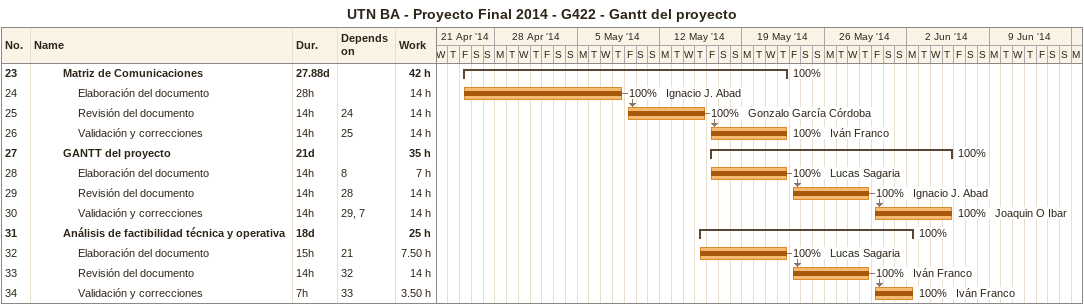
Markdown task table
UTN BA - Proyecto Final 2014 - G422 - Gantt del proyecto

| ID | Level | Task | Duration | Start | Finish | Predecessors | Resources | % complete | Work (h) |
|---|---|---|---|---|---|---|---|---|---|
| 23 | 3 | **Matriz de Comunicaciones** | 27.88d | 2014-04-25 | 2014-05-22 |  |  | 100 | 42 |
| 24 | 4 | Elaboración del documento | 28h | 2014-04-25 | 2014-05-08 |  | Ignacio J. Abad | 100 | 14 |
| 25 | 4 | Revisión del documento | 14h | 2014-05-09 | 2014-05-15 | 24 | Gonzalo García Córdoba | 100 | 14 |
| 26 | 4 | Validación y correcciones | 14h | 2014-05-16 | 2014-05-22 | 25 | Iván Franco | 100 | 14 |
| 27 | 3 | **GANTT del proyecto** | 21d | 2014-05-16 | 2014-06-05 |  |  | 100 | 35 |
| 28 | 4 | Elaboración del documento | 14h | 2014-05-16 | 2014-05-22 | 8 | Lucas Sagaria | 100 | 7 |
| 29 | 4 | Revisión del documento | 14h | 2014-05-23 | 2014-05-29 | 28 | Ignacio J. Abad | 100 | 14 |
| 30 | 4 | Validación y correcciones | 14h | 2014-05-30 | 2014-06-05 | 29, 7 | Joaquin O Ibar | 100 | 14 |
| 31 | 3 | **Análisis de factibilidad técnica y operativa** | 18d | 2014-05-15 | 2014-06-02 |  |  | 100 | 25 |
| 32 | 4 | Elaboración del documento | 15h | 2014-05-15 | 2014-05-22 | 21 | Lucas Sagaria | 100 | 7.50 |
| 33 | 4 | Revisión del documento | 14h | 2014-05-23 | 2014-05-29 | 32 | Iván Franco | 100 | 14 |
| 34 | 4 | Validación y correcciones | 7h | 2014-05-30 | 2014-06-02 | 33 | Iván Franco | 100 | 3.50 |
